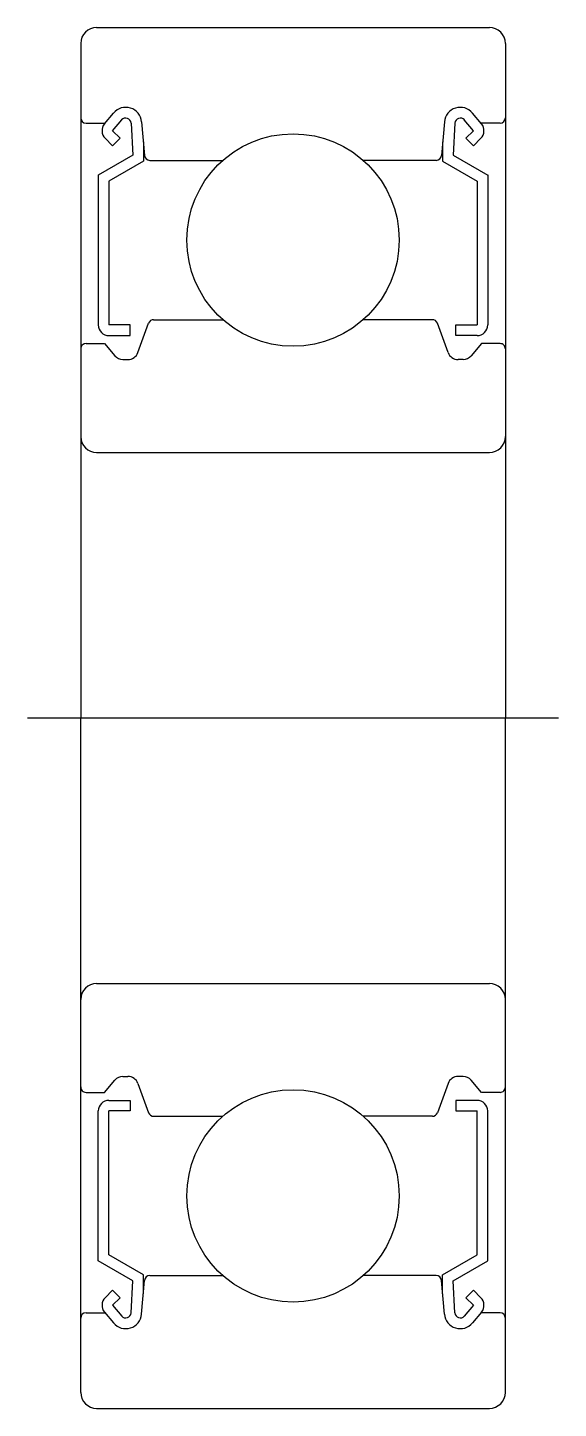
# Model space of a CAD drawing. Extents: x 5.3 to 76, y 2 to 56.5.
# Drawn here: x 66 to 76, y 30.53 to 56.53 of the extents above; entities outside this region: 2.
import ezdxf

# ---------------------------------------------------------------- set-up
doc = ezdxf.new("R2010")
doc.units = 0
doc.linetypes.add('CENTER', pattern=[50.8, 31.75, -6.35, 6.35, -6.35])
doc.layers.get('0').update_dxf_attribs({"linetype": 'CONTINUOUS'})
doc.layers.add('CENTER', color=1, linetype='CENTER')
doc.styles.get("Standard").update_dxf_attribs({"font": 'txt.shx'})

msp = doc.modelspace()

# ---------------------------------------------------------------- linework, layer by layer
at = {"color": 7, "linetype": 'CONTINUOUS'}
for p, q in [((67.302, 56.53), (74.702, 56.53)), ((67.002, 56.23), (67.002, 43.53)), ((75.002, 56.23), (75.002, 43.53)), ((67.45, 54.716), (67.621, 54.92)), ((74.553, 54.716), (74.382, 54.92)), ((67.102, 54.73), (67.462, 54.73)), ((67.604, 54.588), (67.774, 54.79)), ((67.95, 54.731), (67.983, 54.13)), ((68.15, 54.754), (68.205, 54.121)), ((73.853, 54.754), (73.799, 54.121)), ((74.053, 54.731), (74.021, 54.13)), ((74.4, 54.588), (74.229, 54.79)), ((74.902, 54.73), (74.542, 54.73)), ((67.604, 54.305), (67.462, 54.446)), ((67.745, 54.447), (67.604, 54.587)), ((67.604, 54.305), (67.745, 54.447)), ((68.183, 54.376), (68.183, 54.015)), ((73.821, 54.376), (73.821, 54.015)), ((74.259, 54.447), (74.4, 54.587)), ((74.4, 54.305), (74.259, 54.447)), ((74.4, 54.305), (74.541, 54.446)), ((67.983, 54.13), (67.333, 53.754)), ((74.021, 54.13), (74.671, 53.754)), ((68.183, 54.014), (67.533, 53.639)), ((68.304, 54.03), (69.679, 54.03)), ((73.699, 54.03), (72.324, 54.03)), ((73.821, 54.014), (74.471, 53.639)), ((67.333, 53.755), (67.333, 50.93)), ((67.533, 53.64), (67.533, 50.93)), ((74.471, 53.64), (74.471, 50.93)), ((74.671, 53.755), (74.671, 50.93)), ((68.08, 50.411), (68.282, 50.964)), ((68.376, 51.03), (69.679, 51.03)), ((73.627, 51.03), (72.324, 51.03)), ((73.923, 50.411), (73.721, 50.964)), ((67.933, 50.93), (67.533, 50.93)), ((67.533, 50.73), (67.933, 50.73)), ((67.933, 50.73), (67.933, 50.93)), ((74.071, 50.73), (74.071, 50.93)), ((74.071, 50.93), (74.471, 50.93)), ((74.471, 50.73), (74.071, 50.73)), ((67.102, 50.58), (67.452, 50.58)), ((67.452, 50.58), (67.643, 50.351)), ((74.552, 50.58), (74.36, 50.351)), ((74.902, 50.58), (74.552, 50.58)), ((67.796, 50.28), (67.892, 50.28)), ((74.207, 50.28), (74.111, 50.28)), ((67.302, 48.53), (74.702, 48.53)), ((67.002, 30.83), (67.002, 43.53)), ((75.002, 30.83), (75.002, 43.53)), ((67.302, 38.53), (74.702, 38.53)), ((67.452, 36.48), (67.643, 36.708)), ((67.796, 36.78), (67.892, 36.78)), ((74.207, 36.78), (74.111, 36.78)), ((74.552, 36.48), (74.36, 36.708)), ((67.102, 36.48), (67.452, 36.48)), ((68.08, 36.648), (68.282, 36.095)), ((73.923, 36.648), (73.721, 36.095)), ((74.902, 36.48), (74.552, 36.48)), ((67.533, 36.33), (67.933, 36.33)), ((67.933, 36.33), (67.933, 36.13)), ((74.471, 36.33), (74.071, 36.33)), ((74.071, 36.33), (74.071, 36.13)), ((67.333, 33.305), (67.333, 36.13)), ((67.533, 33.42), (67.533, 36.13)), ((67.933, 36.13), (67.533, 36.13)), ((68.376, 36.03), (69.679, 36.03)), ((73.627, 36.03), (72.324, 36.03)), ((74.071, 36.13), (74.471, 36.13)), ((74.471, 33.42), (74.471, 36.13)), ((74.671, 33.305), (74.671, 36.13)), ((67.983, 32.929), (67.333, 33.305)), ((68.183, 33.045), (67.533, 33.42)), ((73.821, 33.045), (74.471, 33.42)), ((74.021, 32.929), (74.671, 33.305)), ((68.183, 32.684), (68.183, 33.045)), ((68.304, 33.03), (69.679, 33.03)), ((73.699, 33.03), (72.324, 33.03)), ((73.821, 32.684), (73.821, 33.045)), ((67.95, 32.328), (67.983, 32.929)), ((68.15, 32.305), (68.205, 32.938)), ((73.853, 32.305), (73.799, 32.938)), ((74.053, 32.328), (74.021, 32.929)), ((67.604, 32.755), (67.462, 32.613)), ((67.604, 32.755), (67.745, 32.613)), ((67.745, 32.613), (67.604, 32.472)), ((74.4, 32.755), (74.259, 32.613)), ((74.259, 32.613), (74.4, 32.472)), ((74.4, 32.755), (74.541, 32.613)), ((67.102, 32.33), (67.462, 32.33)), ((67.45, 32.343), (67.621, 32.139)), ((67.604, 32.472), (67.774, 32.269)), ((74.4, 32.472), (74.229, 32.269)), ((74.553, 32.343), (74.382, 32.139)), ((74.902, 32.33), (74.542, 32.33)), ((67.302, 30.53), (74.702, 30.53))]:
    msp.add_line(p, q, dxfattribs=at)
for centre in [(71.002, 52.53), (71.002, 34.53)]:
    msp.add_circle(centre, 2, dxfattribs=at)
for centre, radius, start, end in [((67.302, 56.23), 0.3, 90, 180), ((74.702, 56.23), 0.3, 0, 90), ((67.851, 54.728), 0.3, 4.9354, 140.137), ((74.152, 54.728), 0.3, 39.863, 175.0646), ((67.102, 54.83), 0.1, 180, 270), ((67.603, 54.587), 0.2, 140.137, 225.002), ((67.85, 54.726), 0.1, 3.1017, 139.9503), ((74.153, 54.726), 0.1, 40.0497, 176.8983), ((74.4, 54.587), 0.2, 314.998, 39.863), ((74.902, 54.83), 0.1, 270, 0), ((68.304, 54.13), 0.1, 184.9354, 270), ((73.699, 54.13), 0.1, 270, 355.0646), ((68.376, 50.93), 0.1, 90, 159.9916), ((73.627, 50.93), 0.1, 20.0084, 90), ((67.533, 50.93), 0.2, 180, 270), ((74.471, 50.93), 0.2, 270, 0), ((67.102, 50.48), 0.1, 90, 180.8103), ((74.902, 50.48), 0.1, 359.1897, 90), ((67.796, 50.48), 0.2, 219.9762, 270), ((67.892, 50.48), 0.2, 270, 339.9916), ((74.111, 50.48), 0.2, 200.0084, 270), ((74.207, 50.48), 0.2, 270, 320.0238), ((67.302, 48.83), 0.3, 180, 270), ((74.702, 48.83), 0.3, 270, 0), ((67.302, 38.23), 0.3, 90, 180), ((74.702, 38.23), 0.3, 360, 90), ((67.796, 36.58), 0.2, 90, 140.0238), ((67.892, 36.58), 0.2, 20.0084, 90), ((74.111, 36.58), 0.2, 90, 159.9916), ((74.207, 36.58), 0.2, 39.9762, 90), ((67.102, 36.58), 0.1, 179.1897, 270), ((74.902, 36.58), 0.1, 270, 0.8103), ((67.533, 36.13), 0.2, 90, 180), ((74.471, 36.13), 0.2, 0, 90), ((68.376, 36.13), 0.1, 200.0084, 270), ((73.627, 36.13), 0.1, 270, 339.9916), ((68.304, 32.93), 0.1, 90, 175.0646), ((73.699, 32.93), 0.1, 4.9354, 90), ((67.603, 32.472), 0.2, 134.998, 219.863), ((74.4, 32.472), 0.2, 320.137, 45.002), ((67.102, 32.23), 0.1, 90, 180), ((67.851, 32.331), 0.3, 219.863, 355.0646), ((67.85, 32.334), 0.1, 220.0497, 356.8983), ((74.152, 32.331), 0.3, 184.9354, 320.137), ((74.153, 32.334), 0.1, 183.1017, 319.9503), ((74.902, 32.23), 0.1, 0, 90), ((67.302, 30.83), 0.3, 180, 270), ((74.702, 30.83), 0.3, 270, 360)]:
    msp.add_arc(centre, radius, start, end, dxfattribs=at)
at = {"layer": 'CENTER', "color": 1, "linetype": 'CENTER'}
msp.add_line((66.002, 43.53), (76.002, 43.53), dxfattribs=at)

# ---------------------------------------------------------------- texts
at = {"color": 7, "linetype": 'CONTINUOUS'}
for s, p in [('SBC6000ZZ', (5, 10.055)), ('SBC6000', (5, 2.002))]:
    msp.add_text(s, height=2, dxfattribs=at).set_placement(p)

doc.saveas('drawing.dxf')
